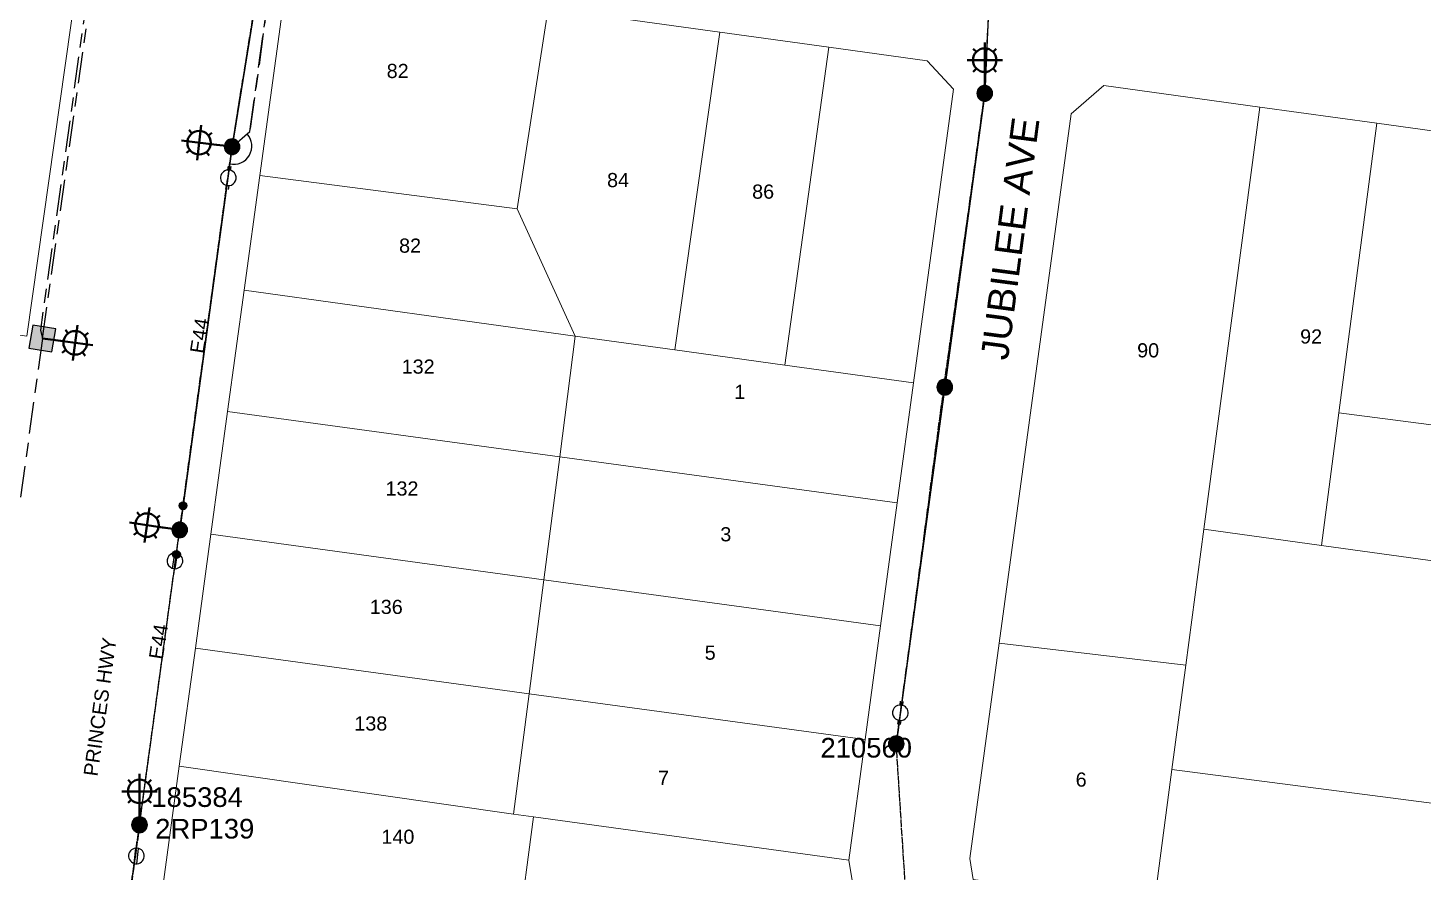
# Model space of a CAD drawing. Header units: metres. Extents: x 270234 to 270904, y 6083797 to 6084440.
# Drawn here: x 270436.7 to 270614.3, y 6083929.1 to 6084036.5 of the extents above; entities that cross this region are included whole.
import ezdxf
from ezdxf.enums import TextEntityAlignment as Align

# ---------------------------------------------------------------- set-up
doc = ezdxf.new("R2010")
doc.units = ezdxf.units.M
doc.linetypes.add('Cable Exist OH', pattern=[1, 1, 0])
doc.linetypes.add('Cable Exist UG', pattern=[8.2, 4, -1.2, 1.8, -1.2])
doc.layers.get('0').update_dxf_attribs({"color": 6})
doc.layers.add('Cadastre Land Parcels_SP_EXT', color=9, linetype='Continuous', lineweight=5)
doc.layers.add('Cadastre Roads_SP_EXT', color=9, linetype='Continuous', lineweight=5)
for name, color, linetype in [('Equip_LV_EXT', 7, 'Continuous'), ('Equip_SP_LV_EXT', 7, 'Continuous'), ('Equip_SP_SL_EXT', 7, 'Continuous'), ('Mains_LV_EXT', 7, 'Continuous'), ('Mains_SL_EXT', 7, 'Continuous'), ('OH_Details_SP_MISC', 7, 'Continuous'), ('SupportsOH_SP_TR_HV_LV_SL_EXT', 7, 'Continuous'), ('SupportsUG_SP_LV_SL_EXT', 7, 'Continuous'), ('UG_Details_SP_MISC', 7, 'Continuous')]:
    doc.layers.add(name, color=color, linetype=linetype)
doc.styles.add('COLUMN_LABEL', font='arial.ttf')
doc.styles.add('iecARIAL', font='arial.ttf', dxfattribs={"height": 2})
doc.styles.add('POLE_LABEL', font='arial.ttf')
doc.styles.get("Standard").update_dxf_attribs({"font": 'arial.ttf'})

# ---------------------------------------------------------------- blocks, each defined once
blk = doc.blocks.new('COLUMN_EXT')
blk.add_hatch(color=256).paths.add_polyline_path([(-1.49, 1.48), (-1.49, -1.49), (1.48, -1.49), (1.48, 1.48)])
blk.add_lwpolyline([(-1.49, -1.49), (1.48, -1.49), (1.48, 1.48), (-1.49, 1.48)], close=True)
for tag, height, style, flags, p in [('ASSET_NUM', 2.5, 'COLUMN_LABEL', 8, (2, 2)), ('STRUCTURE_PLANT_NUMBER', 0.2, 'POLE_LABEL', 9, (1.81, 0.03)), ('STREET_CODE', 0.2, 'COLUMN_LABEL', 9, (1.81, -0.2))]:
    blk.add_attdef(tag, text='', height=height, dxfattribs=dict(style=style, flags=flags)).set_placement(p, align=Align.MIDDLE_LEFT)
at = {"flags": 9}
for tag, p in [('COLUMN_TYPE', (1.81, -0.4)), ('OWNED_BY', (1.81, -0.6)), ('STATE', (1.81, -0.8)), ('USAGE', (1.81, -1)), ('STREETNAME', (1.81, -1.6)), ('SUBURB', (1.81, -1.8)), ('LEGEND', (1.81, -1.2)), ('LOCATION', (1.81, -1.4)), ('NOTES', (1.81, -2))]:
    blk.add_attdef(tag, text='', height=0.2, dxfattribs=at).set_placement(p, align=Align.MIDDLE_LEFT)
at = {"flags": 1}
blk.add_attdef('Z', (1.81, -2.35), '', height=0.2, dxfattribs=at)
blk = doc.blocks.new('LV_OH_LINKS_CLOSED_EXT')
for p, q in [((-0.17, 4.97), (-0.17, 3)), ((0.17, 4.97), (0.17, 3))]:
    blk.add_line(p, q)
blk.add_lwpolyline([(0, 2.99, 1), (0, 4.98, 1)], format="xyb", close=True)
at = {"flags": 9}
for tag, p in [('ACTUAL_STATUS', (0, 0)), ('CONSTRUCTED_VOLTAGE', (0, -0.2)), ('OPERATING_VOLTAGE', (0, -0.6)), ('ORIENTATION', (0, -0.8)), ('OWNED_BY', (0, -1)), ('STATE', (0, -1.2)), ('SWITCH_TYPE', (0, -1.4)), ('NO_PHASES', (0, -0.4)), ('USAGE', (0, -1.6)), ('NOTES', (0, -1.8))]:
    blk.add_attdef(tag, text='', height=0.2, dxfattribs=at).set_placement(p, align=Align.MIDDLE_LEFT)
at = {"flags": 1}
blk.add_attdef('Z', (0, 0), '', height=0.2, dxfattribs=at)
blk = doc.blocks.new('LV_OH_LINKS_OPEN_EXT')
for p, q in [((-0.17, 4.97), (-0.17, 5.46)), ((0.17, 4.97), (0.17, 5.46)), ((-0.17, 3), (-0.17, 2.5)), ((0.17, 3), (0.17, 2.5))]:
    blk.add_line(p, q)
blk.add_lwpolyline([(0, 2.99, 1), (0, 4.98, 1)], format="xyb", close=True)
at = {"flags": 9}
for tag, p in [('ACTUAL_STATUS', (0, 0)), ('CONSTRUCTED_VOLTAGE', (0, -0.2)), ('OPERATING_VOLTAGE', (0, -0.6)), ('ORIENTATION', (0, -0.8)), ('OWNED_BY', (0, -1)), ('STATE', (0, -1.2)), ('SWITCH_TYPE', (0, -1.4)), ('NO_PHASES', (0, -0.4)), ('USAGE', (0, -1.6)), ('LEGEND', (0, -1.8)), ('NOTES', (0, -2))]:
    blk.add_attdef(tag, text='', height=0.2, dxfattribs=at).set_placement(p, align=Align.MIDDLE_LEFT)
at = {"flags": 1}
blk.add_attdef('Z', (0, 0), '', height=0.2, dxfattribs=at)
blk = doc.blocks.new('SL_LANTERN_EXT')
at = {"lineweight": 40}
for p, q in [((-1.46, 5.68), (-1.06, 5.28)), ((0, 1.97), (0, 6.47)), ((1.46, 5.68), (1.06, 5.28)), ((-2.25, 4.22), (2.25, 4.22)), ((-1.46, 2.76), (-1.06, 3.16)), ((0, 0), (0, 2.72)), ((1.46, 2.76), (1.06, 3.16))]:
    blk.add_line(p, q, dxfattribs=at)
blk.add_circle((0, 4.22), 1.5, dxfattribs=at)
at = {"style": 'iecARIAL', "flags": 8}
blk.add_attdef('ASSET_NUM', (1.5, 1.5), '', height=2.5, dxfattribs=at)
for tag, p, height, flags in [('OPERATING_VOLTAGE', (0.98, -1.65), 0.2, 9), ('ORIENTATION', (0.98, -1.85), 0.2, 9), ('CONSTRUCTED_VOLTAGE', (0.98, -0.65), 0.2, 9), ('CONTROL_TYPE', (0.98, -0.85), 0.2, 9), ('LANTERN_PURPOSE', (0.98, -1.05), 0.2, 9), ('LANTERN_TYPE', (0.98, -1.25), 0.2, 9), ('NO_PHASES', (0.98, -1.45), 0.2, 9), ('LNUMBER', (2.18, -3.25), 2.5, 8), ('OWNED_BY', (0.98, -2.05), 0.2, 9), ('STATE', (0.98, -2.25), 0.2, 9), ('USAGE', (0.98, -2.45), 0.2, 9), ('CEXIST', (0.98, -2.65), 0.2, 9), ('CNEW', (0.98, -2.85), 0.2, 9), ('CNUMBER', (0.98, -3.05), 0.2, 9), ('CREMOVE', (0.98, -3.25), 0.2, 9), ('CREPLACE', (0.98, -3.45), 0.2, 9), ('LKINGHEIGHT', (0.98, -3.65), 0.2, 9), ('LBRACKET', (0.98, -3.85), 0.2, 9), ('LBRACKETVOCAB', (0.98, -4.05), 0.2, 9), ('LCATEGORY', (0.98, -4.25), 0.2, 9), ('LCHARGE1', (0.98, -4.45), 0.2, 9), ('LCHARGE1PERCENT', (0.98, -4.65), 0.2, 9), ('LCHARGE2', (0.98, -4.85), 0.2, 9), ('LCHARGE2PERCENT', (0.98, -5.05), 0.2, 9), ('LCHARGE3', (0.98, -5.25), 0.2, 9), ('LCHARGE3PERCENT', (0.98, -5.45), 0.2, 9), ('LEXIST', (0.98, -5.65), 0.2, 9), ('LLAMP', (0.98, -5.85), 0.2, 9), ('LLAMPVOCAB', (0.98, -6.05), 0.2, 9), ('LMAST', (0.98, -6.25), 0.2, 9), ('LMASTVOCAB', (0.98, -6.45), 0.2, 9), ('LNEW', (0.98, -6.65), 0.2, 9), ('LANTNUMBER', (0.98, -6.85), 0.2, 9), ('LOUTREACH', (0.98, -7.25), 0.2, 9), ('LOUTREACHVOCAB', (0.98, -7.45), 0.2, 9), ('LRATECODE', (0.98, -7.65), 0.2, 9), ('LREMOVE', (0.98, -7.85), 0.2, 9), ('LREPLACE', (0.98, -8.05), 0.2, 9), ('LTYPE', (0.98, -8.25), 0.2, 9), ('LTYPEVOCAB', (0.98, -8.45), 0.2, 9), ('LEGEND', (0.98, -8.65), 0.2, 9), ('LOCATION', (0.98, -8.85), 0.2, 9), ('NOTES', (0.98, -9.05), 0.2, 9), ('STREETNAME', (0.98, -9.25), 0.2, 9), ('SUBURB', (0.98, -9.45), 0.2, 1)]:
    blk.add_attdef(tag, p, '', height=height, dxfattribs=dict(flags=flags))
blk = doc.blocks.new('POLE_EXT')
blk.add_hatch(color=256).paths.add_polyline_path([(-1, 0, 1), (1, 0, 1)])
blk.add_lwpolyline([(-1, 0, 1), (1, 0, 1)], format="xyb", close=True)
for tag, height, flags, p in [('pNumber', 2.5, 8, (-17.84, 2.07)), ('OWNED_BY', 0.2, 9, (1.35, -0.4)), ('SPECIAL_USE', 0.2, 9, (1.35, -0.8)), ('STATE', 0.2, 9, (1.35, -1)), ('cLV', 0.2, 9, (1.35, -1.4)), ('hDepth', 0.2, 9, (1.35, -1.6)), ('hDia', 0.2, 9, (1.35, -1.8)), ('PARENT', 0.2, 9, (1.35, -0.6)), ('USAGE', 0.2, 9, (1.35, -1.2)), ('cHV', 0.2, 9, (1.35, -2)), ('cLinedev', 0.2, 9, (1.35, -3.4)), ('LBRACKET', 0.2, 9, (1.35, -2.2)), ('LExisting', 0.2, 9, (1.35, -2.4)), ('LANTNUMBER', 0.2, 9, (1.35, -2.6)), ('LOther', 0.2, 9, (1.35, -2.8)), ('LRemove', 0.2, 9, (1.35, -3)), ('LEGEND', 0.2, 9, (1.35, -3.2)), ('LOCATION', 0.2, 9, (1.35, -3.6)), ('pExisting', 0.2, 9, (1.35, -3.8)), ('pFooting', 0.2, 9, (1.35, -4.4)), ('pNew', 0.2, 9, (1.35, -4.6)), ('pRelocate', 0.2, 9, (1.35, -5)), ('pRemove', 0.2, 9, (1.35, -5.2)), ('pReplace', 0.2, 9, (1.35, -5.4)), ('PFNUMBER', 0.2, 9, (1.35, -4)), ('NEWPFNUMBER', 0.2, 9, (1.35, -4.2)), ('pStay', 0.2, 9, (1.35, -5.6)), ('pType', 0.2, 9, (1.35, -5.8)), ('cspan', 0.2, 9, (1.35, -6)), ('STREETNAME', 0.2, 9, (1.35, -6.2)), ('SUBURB', 0.2, 9, (1.35, -6.4)), ('OPERATED_BY', 0.2, 9, (1.36, -7.01)), ('NOTES', 0.2, 9, (1.35, -6.6)), ('MAINTAINED_BY', 0.2, 9, (1.36, -6.81))]:
    blk.add_attdef(tag, text='', height=height, dxfattribs=dict(flags=flags)).set_placement(p, align=Align.MIDDLE_LEFT)
at = {"style": 'POLE_LABEL'}
for tag, height, flags, p in [('ASSET_NUM', 2.5, 8, (2, 2)), ('STRUCTURE_PLANT_NUMBER', 0.2, 9, (1.35, 0.03)), ('STREET_CODE', 0.2, 9, (1.35, -0.2))]:
    blk.add_attdef(tag, text='', height=height, dxfattribs=dict(at, flags=flags)).set_placement(p, align=Align.MIDDLE_LEFT)
at = {"flags": 1}
blk.add_attdef('Z', (1.35, -7.33), '', height=0.2, dxfattribs=at)
blk = doc.blocks.new('CONNECTOR_NODE_EXT')
h = blk.add_hatch(color=256)
edge = h.paths.add_edge_path()
edge.add_arc((0, 0), 0.5, 0, 360)
blk.add_circle((0, 0), 0.5)
at = {"flags": 1}
blk.add_attdef('Z', (0, 0), '', height=0.2, dxfattribs=at)
at = {"flags": 9}
for tag, p in [('CONNECTOR_TYPE', (0, 0)), ('CONSTRUCTED_VOLTAGE', (0, -0.2)), ('OPERATING_VOLTAGE', (0, -0.6)), ('ORIENTATION', (0, -0.8)), ('SUBTYPE', (0, -1)), ('NO_PHASES', (0, -0.4)), ('USAGE', (0, -1.2)), ('NOTES', (0, -1.4))]:
    blk.add_attdef(tag, text='', height=0.2, dxfattribs=at).set_placement(p, align=Align.MIDDLE_LEFT)

msp = doc.modelspace()

# ---------------------------------------------------------------- linework, layer by layer
at = {"layer": 'Cadastre Land Parcels_SP_EXT', "linetype": 'Continuous'}
for points in [[(270443.54, 6084046.75), (270423.62, 6084049.48), (270416.86, 6084000.16), (270436.54, 6083997.3), (270443.54, 6084046.75)], [(270502.91, 6084039.01), (270474.79, 6084042.91), (270468.92, 6084037.6), (270466.21, 6084017.74), (270498.98, 6084013.52), (270502.91, 6084039.01)], [(270524.79, 6084035.98), (270502.91, 6084039.01), (270498.98, 6084013.52), (270506.37, 6083997.33), (270519.06, 6083995.57), (270524.79, 6084035.98)], [(270538.64, 6084034.07), (270524.79, 6084035.98), (270519.06, 6083995.57), (270533.06, 6083993.64), (270538.64, 6084034.07)], [(270551.17, 6084032.33), (270538.64, 6084034.07), (270533.06, 6083993.64), (270549.45, 6083991.37), (270554.54, 6084028.73), (270551.17, 6084032.33)], [(270586.39, 6083972.76), (270593.52, 6084026.47), (270573.65, 6084029.22), (270569.49, 6084025.59), (270560.33, 6083958.25), (270584.1, 6083955.45), (270586.39, 6083972.76)], [(270608.44, 6084024.4), (270593.52, 6084026.47), (270586.39, 6083972.76), (270601.36, 6083970.69), (270603.59, 6083987.57), (270608.44, 6084024.4)], [(270624.63, 6084022.16), (270608.44, 6084024.4), (270603.59, 6083987.57), (270619.64, 6083985.51), (270621.6, 6083999.83), (270624.63, 6084022.16)], [(270498.98, 6084013.52), (270466.21, 6084017.74), (270464.22, 6084003.16), (270506.37, 6083997.33), (270498.98, 6084013.52)], [(270506.37, 6083997.33), (270464.22, 6084003.16), (270462.11, 6083987.74), (270504.39, 6083981.97), (270506.37, 6083997.33)], [(270667.43, 6083993.59), (270621.6, 6083999.83), (270619.64, 6083985.51), (270603.59, 6083987.57), (270601.36, 6083970.69), (270632.45, 6083966.39), (270663.1, 6083962.15), (270667.43, 6083993.59)], [(270549.45, 6083991.37), (270533.06, 6083993.64), (270519.06, 6083995.57), (270506.37, 6083997.33), (270504.39, 6083981.97), (270547.37, 6083976.1), (270549.45, 6083991.37)], [(270504.39, 6083981.97), (270462.11, 6083987.74), (270459.98, 6083972.12), (270502.37, 6083966.33), (270504.39, 6083981.97)], [(270547.37, 6083976.1), (270504.39, 6083981.97), (270502.37, 6083966.33), (270545.25, 6083960.48), (270547.37, 6083976.1)], [(270601.36, 6083970.69), (270586.39, 6083972.76), (270584.1, 6083955.45), (270582.34, 6083942.2), (270658.99, 6083932.28), (270659.54, 6083936.24), (270628.86, 6083940.22), (270632.45, 6083966.39), (270601.36, 6083970.69)], [(270502.37, 6083966.33), (270459.98, 6083972.12), (270458, 6083957.62), (270500.49, 6083951.83), (270502.37, 6083966.33)], [(270545.25, 6083960.48), (270502.37, 6083966.33), (270500.49, 6083951.83), (270543.27, 6083945.99), (270545.25, 6083960.48)], [(270582.34, 6083942.2), (270584.1, 6083955.45), (270560.33, 6083958.25), (270556.6, 6083930.88), (270557.05, 6083928.18), (270580.07, 6083925.12), (270582.34, 6083942.2)], [(270500.49, 6083951.83), (270458, 6083957.62), (270455.95, 6083942.62), (270498.52, 6083936.53), (270500.49, 6083951.83)], [(270543.27, 6083945.99), (270500.49, 6083951.83), (270498.52, 6083936.53), (270501.06, 6083936.18), (270541.19, 6083930.65), (270543.27, 6083945.99)], [(270498.52, 6083936.53), (270455.95, 6083942.62), (270453.86, 6083927.27), (270499.04, 6083921.08), (270501.06, 6083936.18), (270498.52, 6083936.53)], [(270658.99, 6083932.28), (270582.34, 6083942.2), (270580.07, 6083925.12), (270605.68, 6083921.72), (270656.61, 6083914.95), (270656.75, 6083915.94), (270658.99, 6083932.28)], [(270541.19, 6083930.65), (270501.06, 6083936.18), (270499.04, 6083921.08), (270497.8, 6083911.76), (270497.4, 6083908.77), (270545.98, 6083901.84), (270541.19, 6083930.65)]]:
    msp.add_lwpolyline(points, close=True, dxfattribs=at)
at = {"layer": 'Mains_LV_EXT', "linetype": 'Cable Exist OH'}
for points in [[(270470.51, 6084069.76), (270462.67, 6084021.42)], [(270559.81, 6084057.55), (270558.5, 6084028.21)], [(270558.5, 6084028.21), (270553.4, 6083991.84)], [(270462.67, 6084021.42), (270456.43, 6083975.74)], [(270553.4, 6083991.84), (270547.24, 6083945.46)], [(270456.43, 6083975.74), (270456.01, 6083972.67)], [(270455.59, 6083969.55), (270456.01, 6083972.67)], [(270450.92, 6083935.38), (270455.59, 6083969.55)], [(270550.03, 6083901.91), (270547.24, 6083945.46)], [(270440.59, 6083859.84), (270445.86, 6083898.35), (270450.92, 6083935.38)]]:
    msp.add_lwpolyline(points, dxfattribs=at)
at = {"layer": 'Mains_LV_EXT', "linetype": 'Cable Exist UG'}
for points in [[(270462.67, 6084021.42), (270464.95, 6084023.37), (270467.03, 6084038.6), (270474.14, 6084045.03), (270525.07, 6084037.98)], [(270438.52, 6083997.03), (270430.73, 6083940.36)]]:
    msp.add_lwpolyline(points, dxfattribs=at)
at = {"layer": 'Mains_LV_EXT', "linetype": 'Continuous'}
msp.add_lwpolyline([(270462.37, 6084019.23, 0.723517), (270464.6, 6084023.07)], format="xyb", dxfattribs=at)
at = {"layer": 'Mains_SL_EXT', "linetype": 'Cable Exist OH'}
for points in [[(270462.67, 6084021.42), (270470.51, 6084069.76)], [(270542.02, 6083842.33), (270546.85, 6083878.27), (270550.03, 6083901.91), (270547.24, 6083945.46), (270553.42, 6083990.84), (270558.5, 6084028.21)], [(270456.01, 6083972.67), (270462.67, 6084021.42)], [(270450.9, 6083935.18), (270456.01, 6083972.67)], [(270450.9, 6083935.18), (270445.86, 6083898.37)]]:
    msp.add_lwpolyline(points, dxfattribs=at)
at = {"layer": 'Mains_SL_EXT', "linetype": 'Cable Exist UG'}
msp.add_lwpolyline([(270444.86, 6084041.85), (270444.28, 6084040.96), (270438.28, 6083998.08), (270438.52, 6083997.03)], dxfattribs=at)
at = {"layer": 'OH_Details_SP_MISC', "color": 7, "linetype": 'Continuous', "flags": 128}
for points in [[(270470.51, 6084069.76), (270462.67, 6084021.43), (270456.01, 6083972.67)], [(270699.76, 6084038.09), (270649.25, 6084045.12), (270599.67, 6084051.88), (270559.81, 6084057.55), (270558.5, 6084028.21), (270553.42, 6083990.84), (270547.24, 6083945.46)]]:
    msp.add_lwpolyline(points, dxfattribs=at)
at = {"layer": 'UG_Details_SP_MISC', "color": 7, "linetype": 'Cable Exist UG', "flags": 128}
for points in [[(270438.52, 6083997.03), (270444.86, 6084041.85), (270447.33, 6084079.22), (270453.94, 6084127.08)], [(270486.22, 6084043.35), (270474.14, 6084045.03), (270467.03, 6084038.6), (270464.95, 6084023.37), (270462.85, 6084021.52)]]:
    msp.add_lwpolyline(points, dxfattribs=at)

# ---------------------------------------------------------------- block references
at = {"layer": 'Equip_LV_EXT'}
for p in [(270456.43, 6083975.74), (270455.59, 6083969.55)]:
    msp.add_blockref('CONNECTOR_NODE_EXT', p, dxfattribs=at)
at = {"layer": 'Equip_SP_LV_EXT'}
for name, p, rotation in [('LV_OH_LINKS_OPEN_EXT', (270462.67, 6084021.42), 173.1101571352872), ('LV_OH_LINKS_CLOSED_EXT', (270456.01, 6083972.67), 171.2268909982565), ('LV_OH_LINKS_OPEN_EXT', (270547.24, 6083945.46), 352.4394381024717), ('LV_OH_LINKS_CLOSED_EXT', (270450.89, 6083935.16), 174.3193618404782)]:
    msp.add_blockref(name, p, dxfattribs=dict(at, rotation=rotation))
at = {"layer": 'Equip_SP_SL_EXT'}
msp.add_blockref('SL_LANTERN_EXT', (270558.5, 6084028.21), dxfattribs=at)
for p, rotation in [((270462.67, 6084021.43), 83.23199824249579), ((270438.52, 6083997.03), 262.3863288013551), ((270456.01, 6083972.67), 81.6825496870123)]:
    msp.add_blockref('SL_LANTERN_EXT', p, dxfattribs=dict(at, rotation=rotation))
ref = msp.add_blockref('SL_LANTERN_EXT', (270450.9, 6083935.18), dxfattribs=at)
ref.add_attrib('ASSET_NUM', '185384', dxfattribs={"layer": '0', "height": 2.5, "style": 'iecARIAL'}).set_placement((270452.4, 6083936.68), align=Align.BOTTOM_LEFT)
at = {"layer": 'SupportsOH_SP_TR_HV_LV_SL_EXT'}
for p in [(270558.5, 6084028.21), (270462.67, 6084021.42), (270553.42, 6083990.84), (270456.01, 6083972.67)]:
    msp.add_blockref('POLE_EXT', p, dxfattribs=at)
ref = msp.add_blockref('POLE_EXT', (270547.24, 6083945.46), dxfattribs=at)
ref.add_attrib('ASSET_NUM', '210560', dxfattribs={"layer": '0', "height": 2.5, "style": 'POLE_LABEL'}).set_placement((270549.24, 6083946.21), align=Align.TOP_RIGHT)
ref = msp.add_blockref('POLE_EXT', (270450.89, 6083935.16), dxfattribs=at)
ref.add_attrib('ASSET_NUM', '2RP139', dxfattribs={"layer": '0', "height": 2.5, "style": 'POLE_LABEL'}).set_placement((270452.89, 6083935.91), align=Align.TOP_LEFT)
at = {"layer": 'SupportsUG_SP_LV_SL_EXT', "rotation": 260.7483773508525}
msp.add_blockref('COLUMN_EXT', (270438.52, 6083997.03), dxfattribs=at)

# ---------------------------------------------------------------- texts
at = {"layer": 'Cadastre Land Parcels_SP_EXT'}
for s, p in [('82', (270482.36, 6084030.16)), ('84', (270510.42, 6084016.28)), ('86', (270528.89, 6084014.81)), ('82', (270483.94, 6084007.94)), ('92', (270598.66, 6083996.38)), ('90', (270577.91, 6083994.62)), ('132', (270484.27, 6083992.55)), ('1', (270526.62, 6083989.33)), ('132', (270482.21, 6083977.04)), ('3', (270524.84, 6083971.22)), ('136', (270480.21, 6083961.98)), ('5', (270522.85, 6083956.16)), ('138', (270478.24, 6083947.15)), ('7', (270516.91, 6083940.23)), ('6', (270570.08, 6083940.01)), ('140', (270481.69, 6083932.74))]:
    msp.add_text(s, height=1.8, dxfattribs=at).set_placement(p)
at = {"layer": 'Cadastre Roads_SP_EXT'}
for s, height, rotation, p in [('JUBILEE AVE', 3.5, 82.4893, (270561.44, 6083994.16)), ('PRINCES HWY', 1.8, 82.084, (270445.53, 6083941.25))]:
    msp.add_text(s, height=height, rotation=rotation, dxfattribs=at).set_placement(p)
at = {"layer": 'Mains_LV_EXT'}
for rotation, p in [(81.1025, (270459.07, 6083995.03)), (81.0968, (270453.84, 6083956.11))]:
    msp.add_text('E44', height=1.8, rotation=rotation, dxfattribs=at).set_placement(p)

doc.saveas('drawing.dxf')
